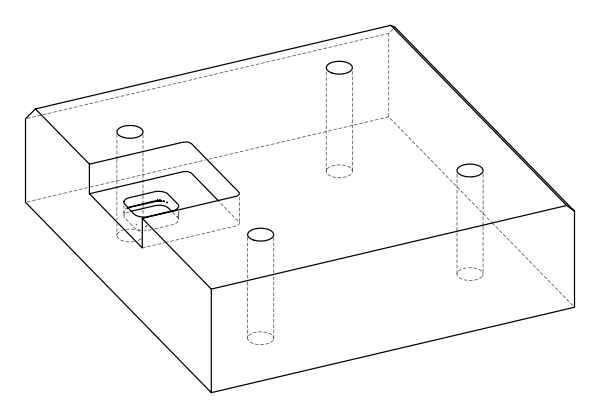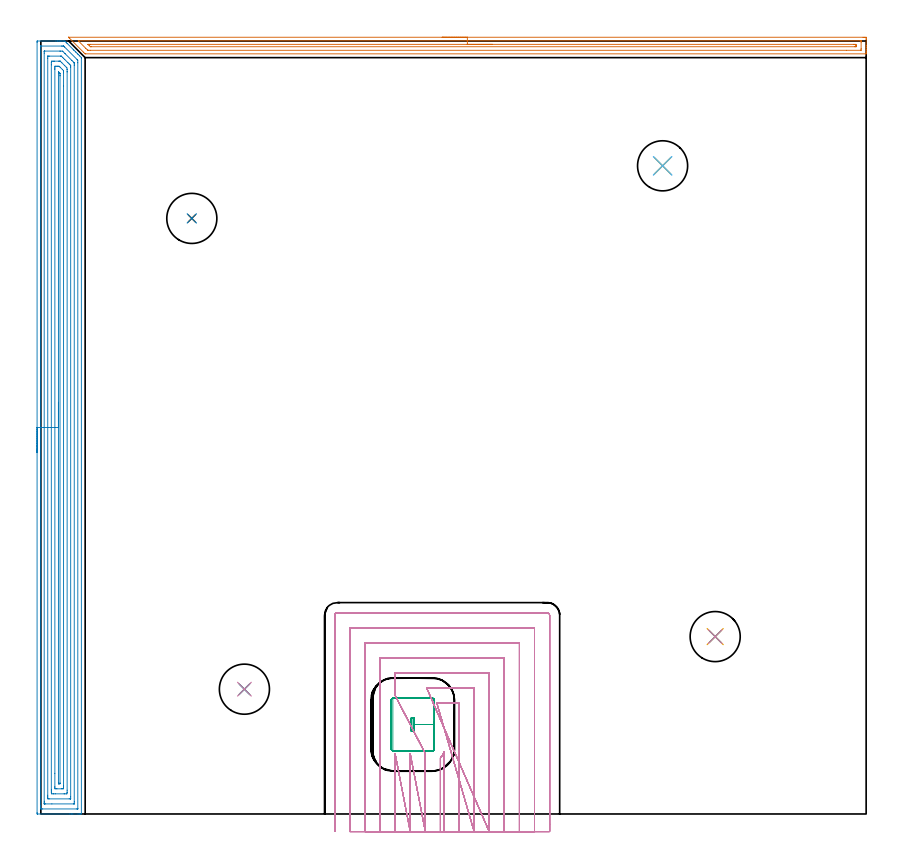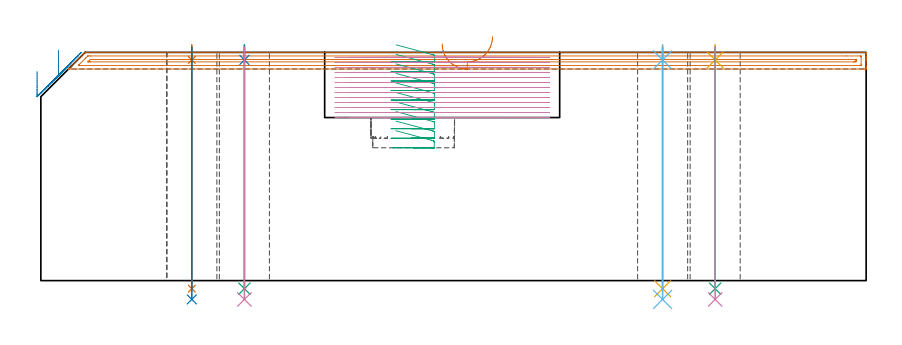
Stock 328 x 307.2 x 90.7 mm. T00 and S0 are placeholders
(PLAN: 16 operations, 11 tool changes, 85.6 min)
(1 AREA_MILL | FG_CHAMFER_SURFACE | UGT0205_001 | 7.71 min | 7002 mm3)
(2 AREA_MILL_1 | FG_CHAMFER_SURFACE_1 | UGT0205_001 | 17.35 min | 47389 mm3)
(3 MILL_RECTANGULAR_POCKET | POCKET_RECTANGULAR_STRAIGHT | UGT0201_010 | Follow Part, ap 4, ae 75% | 3.32 min | 43957 mm3)
(4 MILL_SLOT | SLOT_PARTIAL_RECTANGULAR | NXT0201_009 | Follow Part, ap 2, ae 75% | 53.89 min | 172817 mm3)
(5 SPOT_DRILL | STEP1HOLE | NXT0321_9005460120000 | 0.05 min | 196 mm3)
(6 SPOT_DRILL_1 | STEP1HOLE_1 | NXT0321_9005460120000 | 0.05 min | 190 mm3)
(7 SPOT_DRILL_2 | STEP1HOLE_2 | NXT0321_9005460120000 | 0.05 min | 162 mm3)
(8 SPOT_DRILL_3 | STEP1HOLE_3 | NXT0321_9005460120000 | 0.05 min | 196 mm3)
(9 DRILL_THROUGH_HOLE_INTO_CENTER | STEP1HOLE | NXT0301_065 | 0.39 min | 6152 mm3)
(10 DRILL_TO_ENLARGE_THROUGH_HOLE | STEP1HOLE | UGT0301_265 | 0.4 min | 21839 mm3)
(11 DRILL_THROUGH_HOLE_INTO_CENTER_1 | STEP1HOLE_1 | NXT0301_065 | 0.39 min | 6138 mm3)
(12 DRILL_TO_ENLARGE_THROUGH_HOLE_1 | STEP1HOLE_1 | UGT0301_265 | 0.4 min | 21872 mm3)
(13 DRILL_THROUGH_HOLE_INTO_CENTER_2 | STEP1HOLE_2 | NXT0301_065 | 0.39 min | 6131 mm3)
(14 DRILL_TO_ENLARGE_THROUGH_HOLE_2 | STEP1HOLE_2 | UGT0301_265 | 0.4 min | 21854 mm3)
(15 DRILL_THROUGH_HOLE_INTO_CENTER_3 | STEP1HOLE_3 | NXT0301_065 | 0.39 min | 6150 mm3)
(16 DRILL_TO_ENLARGE_THROUGH_HOLE_3 | STEP1HOLE_3 | UGT0301_265 | 0.4 min | 21854 mm3)
(TOOL UGT0205_001 | Chamfer Mill 20 x 3 x 45 deg. | D20 FL50 Z2)
(TOOL UGT0201_010 | End Mill 16 mm | D16 FL22 Z2)
(TOOL NXT0201_009 | ENDMILL 8mm [2P460-0800-NA 1630] | D8 FL26 Z6)
(TOOL NXT0321_9005460120000 | NC Spot Drill, 142deg, 12mm, Carbide, Uncoated | D12 PA142 FL30 Z2)
(TOOL NXT0301_065 | Carbide Drill 9.4mm [860.1-0940-075A1-MM 2214] | D9.4 PA140 FL98 Z2)
(TOOL UGT0301_265 | Twist Drill 19.9 mm | D19.9 PA118 FL140 Z2)
(OP 1 AREA_MILL)
G17 G21 G94 G90
T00 M6
G54
G17 G0 G90 X159.5 Y308.7 S1061 M3
G43 Z100.7 H0
Z94.1
G94 G1 X159.538 Z93.228 F250.
X159.652 Z92.364
X159.841 Z91.512
X160.103 Z90.68
X160.437 Z89.874
X160.84 Z89.1
X161.308 Z88.364
X161.84 Z87.672
X162.429 Z87.029
X163.072 Z86.44
X163.764 Z85.908
X164.5 Z85.44
X165.274 Z85.037
X166.08 Z84.703
X166.912 Z84.441
X167.763 Z84.252
X168.628 Z84.138
X169.5 Z84.1
X326.781
X327.4 Y308.697 Z84.103
X327.993 Y308.691 Z84.105
X327.996 Y308.678 Z84.118
X328. Y308.08 Z84.716
Y307.788 Z85.008
Y305.4 Z87.394
Y304.816 Z87.981
Y304.507 Z88.29
Y303.922 Z88.874
Y303.613 Z89.182
Y302.995 Z89.804
Y302.528 Z90.271
X327.993 Y302.157 Z90.634
X327.99 Y302.103 Z90.688
X327.846 Y302.1 Z90.7
X17.845
X17.595 Y302.105 Z90.69
X16.953 Y302.747 Z90.053
X11.303 Y308.396 Z84.402
X11.171 Y308.527 Z84.269
X11.006 Y308.694 Z84.104
X11.005 Y308.698 Z84.1
X11.006 Y308.699 Z84.099
X11.073 Y308.7 Z84.1
X169.5
Y307.286 Z85.514
X325.615 Y307.285 Z85.515
X325.714 Y307.284 Z85.516
X325.91 Y307.279 Z85.521
X325.991 Y307.27 Z85.53
X325.994 Y307.242 Z85.558
X325.996 Y307.187 Z85.613
X326. Y306.802 Z85.998
X325.999 Y304.123 Z88.677
X325.992 Y303.613 Z89.187
X325.99 Y303.524 Z89.276
X325.813 Y303.518 Z89.282
X325.713 Y303.515 Z89.285
X320.139 Y303.514 Z89.286
X19.629
X18.834 Y303.516 Z89.284
X18.737 Y303.518 Z89.282
X18.644 Y303.521 Z89.279
X18.547 Y303.613 Z89.187
X17.845 Y304.305 Z88.495
X15.169 Y306.981 Z85.819
X14.966 Y307.187 Z85.613
X14.9 Y307.258 Z85.542
X14.885 Y307.276 Z85.524
X14.907 Y307.279 Z85.521
X14.971 Y307.283 Z85.517
X15.071 Y307.285 Z85.515
X169.5 Y307.286 Z85.514
Y305.872 Z86.928
X322.939 Y305.871 Z86.929
X323.361
X323.831 Y305.867 Z86.933
X323.978 Y305.865 Z86.935
X323.992 Y305.569 Z87.231
X323.997 Y305.4 Z87.4
X323.999 Y305.232 Z87.568
X323.996 Y305.062 Z87.738
X323.99 Y304.951 Z87.849
X323.985 Y304.934 Z87.866
X323.977 Y304.932 Z87.868
X323.949 Y304.93 Z87.87
X323.831 Y304.929 Z87.871
X323.41 Y304.928 Z87.872
X20.1 Y304.929 Z87.871
X19.865 Y304.93 Z87.87
X19.747 Y304.933 Z87.867
X19.692 Y304.935 Z87.865
X19.629 Y304.98 Z87.82
X19.202 Y305.4 Z87.4
X18.737 Y305.863 Z86.937
X18.736 Y305.869 Z86.931
X18.737
X19.159 Y305.871 Z86.929
X19.629 Y305.872 Z86.928
X169.5
X170.372 Z86.967
X171.236 Z87.08
X172.088 Z87.269
X172.92 Z87.532
X173.726 Z87.865
X174.5 Z88.268
X175.236 Z88.737
X175.928 Z89.268
X176.571 Z89.857
X177.16 Z90.501
X177.691 Z91.193
X178.16 Z91.928
X178.563 Z92.702
X178.897 Z93.508
X179.159 Z94.34
X179.348 Z95.192
X179.462 Z96.057
X179.5 Z96.928
G0 Z100.7
M5
M2
(OP 2 AREA_MILL_1)
G17 G21 G94 G90
T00 M6
G54
G17 G0 G90 X-1.5 Y143.6 S1061 M3
G43 Z100.7 H0
Z83.1
G94 G1 Y143.638 Z82.228 F250.
Y143.752 Z81.363
Y143.941 Z80.512
Y144.203 Z79.68
Y144.537 Z78.874
Y144.94 Z78.1
Y145.408 Z77.364
Y145.94 Z76.672
Y146.529 Z76.029
Y147.172 Z75.44
Y147.864 Z74.908
Y148.6 Z74.44
Y149.374 Z74.037
Y150.18 Z73.703
Y151.012 Z73.441
Y151.864 Z73.252
Y152.728 Z73.138
Y153.6 Z73.1
Y306.599
X-1.495 Y307.054 Z73.103
X-1.492 Y307.19 Z73.106
X-1.351 Y307.2 Z73.246
X5.979 Z80.574
X6.554 Z81.151
X6.86 Z81.456
X7.435 Z82.031
X7.74 Z82.336
X8.351 Z82.951
X8.89 Z83.489
X9.5 Y307.199 Z84.099
X9.656 Y307.045 Z84.253
X9.794 Y306.907 Z84.39
X10.142 Y306.558 Z84.741
X10.381 Y306.319 Z84.981
X12.874 Y303.826 Z87.474
X13.022 Y303.679 Z87.619
X13.075 Y303.625 Z87.673
X13.721 Y302.979 Z88.321
X13.903 Y302.799 Z88.499
X14.561 Y302.139 Z89.161
X14.783 Y301.919 Z89.379
X15.414 Y301.286 Z90.014
X16.094 Y300.607 Z90.692
X16.1 Y300.354 Z90.7
Y0.155
X16.094 Y0.01 Z90.693
X15.797 Y0. Z90.396
X15.394 Z89.993
X14.783 Z89.378
X12.717 Z87.314
X12.142 Z86.737
X11.549 Z86.145
X-1.274 Z73.323
X-1.353 Y0.002 Z73.245
X-1.492 Y0.01 Z73.105
X-1.499 Y0.15 Z73.099
X-1.5 Y0.601 Z73.1
Y153.6
X-0.086 Z74.514
X-0.085 Y305.112 Z74.515
X-0.084 Y305.162 Z74.516
X-0.082 Y305.185 Z74.518
X-0.08 Y305.189 Z74.52
X-0.062 Y305.192 Z74.538
X0.318 Y305.199 Z74.918
X8.241 Y305.2 Z82.841
X8.621 Y305.197 Z83.221
X9. Y305.192 Z83.6
X9.049 Y305.19 Z83.649
X9.074 Y305.168 Z83.674
X9.126 Y305.121 Z83.726
X9.229 Y305.02 Z83.829
X9.435 Y304.815 Z84.035
X14.398 Y299.852 Z88.998
X14.679 Y299.568 Z89.279
X14.686 Y298.57 Z89.286
X14.685 Y2.088 Z89.285
X14.684 Y2.038 Z89.284
X14.682 Y2.015 Z89.282
X14.68 Y2.011 Z89.28
X14.662 Y2.008 Z89.262
X14.282 Y2.001 Z88.882
X0.697 Z75.297
X0.193 Y2.003 Z74.793
X0.004 Y2.01 Z74.604
X-0.079 Y2.031 Z74.521
X-0.084 Y2.285 Z74.516
X-0.085 Y2.385 Z74.515
X-0.086 Y3.178 Z74.514
Y153.6
X1.328 Z75.928
X1.329 Y302.391 Z75.929
X1.331 Y303.031 Z75.931
X1.334 Y303.156 Z75.934
X1.335 Y303.181 Z75.935
X1.356 Y303.19 Z75.956
X1.414 Y303.197 Z76.014
X1.578 Y303.199 Z76.178
X7.573 Y303.2 Z82.173
X7.74 Y303.199 Z82.34
X8.463 Y303.19 Z83.063
X8.621 Y303.17 Z83.221
X8.766 Y303.031 Z83.366
X9.501 Y302.3 Z84.101
X9.662 Y302.139 Z84.262
X12.339 Y299.462 Z86.939
X13.022 Y298.777 Z87.622
X13.226 Y298.57 Z87.826
X13.255 Y298.534 Z87.855
X13.265 Y298.504 Z87.865
X13.267 Y298.444 Z87.867
X13.27 Y298.319 Z87.87
X13.271 Y297.678 Z87.871
X13.272 Y297.426 Z87.872
X13.271 Y4.809 Z87.871
X13.269 Y4.169 Z87.869
X13.266 Y4.044 Z87.866
X13.265 Y4.019 Z87.865
X13.244 Y4.01 Z87.844
X13.186 Y4.003 Z87.786
X13.022 Y4.001 Z87.622
X4.386 Y4. Z78.986
X1.745 Z76.345
X1.578 Y4.001 Z76.178
X1.41 Y4.003 Z76.01
X1.363 Y4.006 Z75.963
X1.338 Y4.01 Z75.938
X1.335 Y4.021 Z75.935
X1.332 Y4.085 Z75.932
X1.33 Y4.169 Z75.93
X1.329 Y4.422 Z75.929
X1.328 Y5.061 Z75.928
Y153.6
X2.743 Z77.343
Y300.354
X2.745 Y300.956 Z77.345
X2.748 Y301.158 Z77.348
X2.749 Y301.186 Z77.349
X2.766 Y301.19 Z77.366
X2.817 Y301.195 Z77.417
X2.921 Y301.198 Z77.521
X3.338 Y301.2 Z77.938
X7.786 Z82.386
X7.995 Y301.197 Z82.595
X8.099 Y301.193 Z82.699
X8.149 Y301.19 Z82.749
X8.251 Y301.091 Z82.851
X8.621 Y300.728 Z83.221
X8.997 Y300.354 Z83.597
X9.501 Y299.85 Z84.101
X10.781 Y298.57 Z85.381
X11.262 Y298.089 Z85.862
X11.67 Y297.678 Z86.27
X11.809 Y297.53 Z86.409
X11.851 Y297.484 Z86.451
X11.853 Y297.451 Z86.453
X11.855 Y297.376 Z86.455
X11.857 Y297.075 Z86.457
Y296.786
Y6.846
X11.855 Y6.244 Z86.455
X11.852 Y6.042 Z86.452
X11.851 Y6.014 Z86.451
X11.834 Y6.01 Z86.434
X11.783 Y6.005 Z86.383
X11.679 Y6.002 Z86.279
X11.262 Y6. Z85.862
X3.292 Y6.001 Z77.892
X2.915 Y6.01 Z77.515
X2.749 Y6.025 Z77.349
X2.748 Y6.119 Z77.348
X2.744 Y6.556 Z77.344
X2.743 Y6.846 Z77.343
Y7.449
Y153.6
X4.157 Z78.757
Y297.741
X4.161 Y298.57 Z78.761
X4.163 Y298.626 Z78.763
X4.219 Y299.19 Z78.819
X4.481 Y299.196 Z79.081
X5.099 Y299.199 Z79.699
X5.358 Y299.2 Z79.958
X7.119 Z81.719
X7.429 Y299.199 Z82.029
X7.585 Y299.197 Z82.185
X7.662 Y299.194 Z82.262
X7.699 Y299.19 Z82.299
X7.74 Y299.152 Z82.34
X8.331 Y298.57 Z82.931
X9.501 Y297.4 Z84.101
X10.112 Y296.786 Z84.712
X10.381 Y296.508 Z84.981
X10.436 Y295.894 Z85.036
X10.44 Y295.835 Z85.04
X10.443 Y295.002 Z85.043
Y294.939
Y9.46
X10.439 Y8.63 Z85.039
X10.437 Y8.574 Z85.037
X10.381 Y8.01 Z84.981
X10.119 Y8.004 Z84.719
X9.501 Y8.001 Z84.101
X9.242 Y8. Z83.842
X5.721 Z80.321
X5.099 Y8.001 Z79.699
X4.839 Y8.002 Z79.439
X4.219 Y8.01 Z78.819
X4.164 Y8.63 Z78.764
X4.16 Y8.689 Z78.76
X4.157 Y9.522 Z78.757
Y9.585
Y153.6
X5.571 Z80.171
Y295.894
X5.572 Y296.307 Z80.172
X5.575 Y296.786 Z80.175
X5.578 Y297.192 Z80.178
X5.979 Y297.196 Z80.579
X6.453 Y297.198 Z81.053
X6.86 Y297.191 Z81.46
X7.258 Y297.182 Z81.858
X7.666 Y296.786 Z82.266
X7.74 Y296.712 Z82.34
X8.558 Y295.894 Z83.158
X8.621 Y295.83 Z83.221
X9.022 Y295.41 Z83.622
X9.025 Y295.002 Z83.625
X9.028 Y294.589 Z83.628
X9.029 Y289.291 Z83.629
Y11.306
X9.028 Y10.894 Z83.628
X9.025 Y10.414 Z83.625
X9.022 Y10.008 Z83.622
X8.621 Y10.004 Z83.221
X8.148 Y10.001 Z82.748
X6.387 Z80.987
X5.979 Y10.005 Z80.579
X5.578 Y10.01 Z80.178
X5.575 Y10.414 Z80.175
X5.572 Y10.827 Z80.172
X5.571 Y16.154 Z80.171
Y153.6
X6.985 Z81.585
X6.986 Y294.237 Z81.586
X6.989 Y294.871 Z81.589
X6.992 Y295.002 Z81.592
X6.993 Z81.593
X6.999 Z81.599
X7.372 Y294.628 Z81.972
X7.446 Y294.553 Z82.046
X7.593 Y294.398 Z82.193
X7.608 Y294.315 Z82.208
X7.611 Y294.24 Z82.211
X7.613 Y294.109 Z82.213
X7.615 Y293.472 Z82.215
Y293.345
X7.614 Y12.326 Z82.214
X7.613 Y12.198 Z82.213
X7.608 Y12.04 Z82.208
X7.607 Y12.01 Z82.207
X7.561 Y12.006 Z82.161
X7.496 Y12.003 Z82.096
X7.398 Y12.001 Z81.998
X7.055 Y12. Z81.655
X7.013 Y12.002 Z81.613
X7.001 Y12.005 Z81.601
X6.993 Y12.009 Z81.593
X6.991 Y12.024 Z81.591
X6.987 Y12.069 Z81.587
X6.986 Y12.198 Z81.586
X6.985 Y12.326 Z81.585
Y153.6
Y154.472 Z81.623
Y155.336 Z81.737
Y156.188 Z81.926
Y157.02 Z82.188
Y157.826 Z82.522
Y158.6 Z82.925
Y159.336 Z83.394
Y160.028 Z83.925
Y160.671 Z84.514
Y161.26 Z85.157
Y161.792 Z85.85
Y162.26 Z86.585
Y162.663 Z87.359
Y162.997 Z88.165
Y163.259 Z88.997
Y163.448 Z89.849
Y163.562 Z90.714
Y163.6 Z91.585
G0 Z100.7
M5
M2
(OP 3 MILL_RECTANGULAR_POCKET)
G17 G21 G94 G90
T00 M6
G54
G17 G0 G90 X141.183 Y25. S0 M3
G43 Z100.7 H0
Z93.7
G94 G1 X155.5 Z89.864 F250.
X155.767 Y25.064 Z89.79
X156.007 Y25.199 Z89.717
X156.201 Y25.393 Z89.643
X156.336 Y25.633 Z89.569
X156.4 Y25.9 Z89.496
Y35.55 Z86.91
X148.4
Y38.1 F500.
X147.2
Y33.
X148.4
Y35.55
X156.4
Y45.1
G3 X155.4 Y46.1 R1.
G1 X140.2
G3 X139.2 Y45.1 R1.
G1 Y26.
G3 X140.2 Y25. R1.
G1 X155.4
G3 X156.4 Y26. R1.
G1 Y35.55
Y36.55
G0 X141.183 Y25. Z89.91
G1 X155.5 Z86.074 F250.
X155.767 Y25.064 Z86.
X156.007 Y25.199 Z85.927
X156.201 Y25.393 Z85.853
X156.336 Y25.633 Z85.779
X156.4 Y25.9 Z85.706
Y35.55 Z83.12
X148.4
Y38.1 F500.
X147.2
Y33.
X148.4
Y35.55
X156.4
Y45.1
G3 X155.4 Y46.1 R1.
G1 X140.2
G3 X139.2 Y45.1 R1.
G1 Y26.
G3 X140.2 Y25. R1.
G1 X155.4
G3 X156.4 Y26. R1.
G1 Y35.55
Y36.55
G0 X141.183 Y25. Z86.12
G1 X155.5 Z82.284 F250.
X155.767 Y25.064 Z82.21
X156.007 Y25.199 Z82.137
X156.201 Y25.393 Z82.063
X156.336 Y25.633 Z81.989
X156.4 Y25.9 Z81.916
Y35.55 Z79.33
X148.4
Y38.1 F500.
X147.2
Y33.
X148.4
Y35.55
X156.4
Y45.1
G3 X155.4 Y46.1 R1.
G1 X140.2
G3 X139.2 Y45.1 R1.
G1 Y26.
G3 X140.2 Y25. R1.
G1 X155.4
G3 X156.4 Y26. R1.
G1 Y35.55
Y36.55
G0 X141.183 Y25. Z82.33
G1 X155.5 Z78.494 F250.
X155.767 Y25.064 Z78.42
X156.007 Y25.199 Z78.347
X156.201 Y25.393 Z78.273
X156.336 Y25.633 Z78.199
X156.4 Y25.9 Z78.126
Y35.55 Z75.54
X148.4
Y38.1 F500.
X147.2
Y33.
X148.4
Y35.55
X156.4
Y45.1
G3 X155.4 Y46.1 R1.
G1 X140.2
G3 X139.2 Y45.1 R1.
G1 Y26.
G3 X140.2 Y25. R1.
G1 X155.4
G3 X156.4 Y26. R1.
G1 Y35.55
Y36.55
G0 X141.183 Y25. Z78.54
G1 X155.5 Z74.704 F250.
X155.767 Y25.064 Z74.63
X156.007 Y25.199 Z74.557
X156.201 Y25.393 Z74.483
X156.336 Y25.633 Z74.409
X156.4 Y25.9 Z74.336
Y35.55 Z71.75
X148.4
Y38.1 F500.
X147.2
Y33.
X148.4
Y35.55
X156.4
Y45.1
G3 X155.4 Y46.1 R1.
G1 X140.2
G3 X139.2 Y45.1 R1.
G1 Y26.
G3 X140.2 Y25. R1.
G1 X155.4
G3 X156.4 Y26. R1.
G1 Y35.55
Y36.55
G0 X141.183 Y25. Z74.75
G1 X155.5 Z70.914 F250.
X155.767 Y25.064 Z70.84
X156.007 Y25.199 Z70.767
X156.201 Y25.393 Z70.693
X156.336 Y25.633 Z70.619
X156.4 Y25.9 Z70.546
Y35.55 Z67.96
X148.4
Y38.1 F500.
X147.2
Y33.
X148.4
Y35.55
X156.4
Y45.1
G3 X155.4 Y46.1 R1.
G1 X140.2
G3 X139.2 Y45.1 R1.
G1 Y26.
G3 X140.2 Y25. R1.
G1 X155.4
G3 X156.4 Y26. R1.
G1 Y35.55
Y36.55
G0 X141.183 Y25. Z70.96
G1 X155.5 Z67.124 F250.
X155.767 Y25.064 Z67.05
X156.007 Y25.199 Z66.977
X156.201 Y25.393 Z66.903
X156.336 Y25.633 Z66.829
X156.4 Y25.9 Z66.756
Y35.55 Z64.17
X148.4
Y38.1 F500.
X147.2
Y33.
X148.4
Y35.55
X156.4
Y45.1
G3 X155.4 Y46.1 R1.
G1 X140.2
G3 X139.2 Y45.1 R1.
G1 Y26.
G3 X140.2 Y25. R1.
G1 X155.4
G3 X156.4 Y26. R1.
G1 Y35.55
Y36.55
G0 X141.183 Y25. Z67.17
G1 X155.5 Z63.334 F250.
X155.767 Y25.064 Z63.26
X156.007 Y25.199 Z63.187
X156.201 Y25.393 Z63.113
X156.336 Y25.633 Z63.039
X156.4 Y25.9 Z62.966
Y35.55 Z60.38
X148.4
Y38.1 F500.
X147.2
Y33.
X148.4
Y35.55
X156.4
Y45.1
G3 X155.4 Y46.1 R1.
G1 X140.2
G3 X139.2 Y45.1 R1.
G1 Y26.
G3 X140.2 Y25. R1.
G1 X155.4
G3 X156.4 Y26. R1.
G1 Y35.55
Y36.55
G0 X141.183 Y25. Z63.38
G1 X155.5 Z59.544 F250.
X155.767 Y25.064 Z59.47
X156.007 Y25.199 Z59.397
X156.201 Y25.393 Z59.323
X156.336 Y25.633 Z59.249
X156.4 Y25.9 Z59.176
Y35.55 Z56.59
X148.4
Y38.1 F500.
X147.2
Y33.
X148.4
Y35.55
X156.4
Y45.1
G3 X155.4 Y46.1 R1.
G1 X140.2
G3 X139.2 Y45.1 R1.
G1 Y26.
G3 X140.2 Y25. R1.
G1 X155.4
G3 X156.4 Y26. R1.
G1 Y35.55
Y36.55
G0 X141.047 Y25.076 Z59.59
G1 X155.081 Y25.078 Z55.83 F250.
X155.59 Y25.11 Z55.693
X155.782 Y25.173 Z55.639
X155.946 Y25.268 Z55.588
X156.084 Y25.391 Z55.539
X156.26 Y25.632 Z55.458
X156.31 Y25.976 Z55.365
X156.321 Y26.265 Z55.288
X156.327 Y27.177 Z55.043
X156.326 Y35.55 Z52.8
X148.326
Y38.028 F500.
X147.902
Y33.072
X148.326
Y35.55
X156.326
X156.328 Y43.922
X156.306 Y45.405
X156.084 Y45.709
X155.946 Y45.832
X155.782 Y45.927
X155.587 Y45.991
X155.354 Y46.02
X140.501 Y46.024
X139.901 Y45.982
Y25.139
X140.001 Y25.111
X140.234 Y25.084
X151.509 Y25.072
X153.982 Y25.078
X155.081
X155.59 Y25.11
X155.782 Y25.173
X155.946 Y25.268
X156.084 Y25.391
X156.26 Y25.632
X156.31 Y25.976
X156.321 Y26.265
X156.327 Y27.177
X156.326 Y35.55
Y36.55
G0 Z100.7
M5
M2
(OP 4 MILL_SLOT)
G17 G21 G94 G90
T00 M6
G54
G17 G0 G90 X160.2 Y-7. S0 M3
G43 Z100.7 H1
Z88.708
G94 G1 Y-4. F250.
Y24.573 F500.
X160.111 Y24.286
G2 X158.8 Y22.318 R5.353
G1 Y-4.
Y-7. F250.
X166.2
Y-4.
Y44. F500.
X160.4
X157.4 F250.
X172.2 Y-7. F500.
Y-4. F250.
Y50. F500.
X156.376
X153.376 F250.
X178.2 Y-7. F500.
Y-4. F250.
Y56. F500.
X140.8
Y50.104
Y47.104 F250.
X152.8 Y24. F500.
Y21. F250.
Y-4. F500.
Y-7. F250.
X146.8 Y24. F500.
Y21. F250.
Y-4. F500.
Y-7. F250.
X140.8 Y23.996 F500.
Y20.996 F250.
Y-4. F500.
Y-7. F250.
X184.2
Y-4.
Y62. F500.
X134.8
Y-4.
Y-7. F250.
X190.2
Y-4.
Y68. F500.
X128.8
Y-4.
Y-7. F250.
X196.2
Y-4.
Y74. F500.
X122.8
Y-4.
Y-7. F250.
X202.2
Y-4.
Y79.006 F500.
G3 X201.2 Y80. R1.
G1 X117.8
G3 X116.8 Y79. R1.
G1 Y-4.
Y-7. F250.
G0 X160.2 Z86.715
G1 Y-4.
Y24.573 F500.
X160.111 Y24.286
G2 X158.8 Y22.318 R5.353
G1 Y-4.
Y-7. F250.
X166.2
Y-4.
Y44. F500.
X160.4
X157.4 F250.
X172.2 Y-7. F500.
Y-4. F250.
Y50. F500.
X156.376
X153.376 F250.
X178.2 Y-7. F500.
Y-4. F250.
Y56. F500.
X140.8
Y50.104
Y47.104 F250.
X152.8 Y24. F500.
Y21. F250.
Y-4. F500.
Y-7. F250.
X146.8 Y24. F500.
Y21. F250.
Y-4. F500.
Y-7. F250.
X140.8 Y23.996 F500.
Y20.996 F250.
Y-4. F500.
Y-7. F250.
X184.2
Y-4.
Y62. F500.
X134.8
Y-4.
Y-7. F250.
X190.2
Y-4.
Y68. F500.
X128.8
Y-4.
Y-7. F250.
X196.2
Y-4.
Y74. F500.
X122.8
Y-4.
Y-7. F250.
X202.2
Y-4.
Y79. F500.
G3 X201.2 Y80. R1.
G1 X117.8
G3 X116.8 Y79. R1.
G1 Y-4.
Y-7. F250.
G0 X160.2 Z84.723
G1 Y-4.
Y24.573 F500.
X160.111 Y24.286
G2 X158.8 Y22.318 R5.353
G1 Y-4.
Y-7. F250.
X166.2
Y-4.
Y44. F500.
X160.4
X157.4 F250.
X172.2 Y-7. F500.
Y-4. F250.
Y50. F500.
X156.376
X153.376 F250.
X178.2 Y-7. F500.
Y-4. F250.
Y56. F500.
X140.8
Y50.104
Y47.104 F250.
X152.8 Y24. F500.
Y21. F250.
Y-4. F500.
Y-7. F250.
X146.8 Y24. F500.
Y21. F250.
Y-4. F500.
Y-7. F250.
X140.8 Y23.996 F500.
Y20.996 F250.
Y-4. F500.
Y-7. F250.
X184.2
Y-4.
Y62. F500.
X134.8
Y-4.
Y-7. F250.
X190.2
Y-4.
Y68. F500.
X128.8
Y-4.
Y-7. F250.
X196.2
Y-4.
Y74. F500.
X122.8
Y-4.
Y-7. F250.
X202.2
Y-4.
Y79. F500.
G3 X201.2 Y80. R1.
G1 X117.8
G3 X116.8 Y79. R1.
G1 Y-4.
Y-7. F250.
G0 X160.2 Z82.731
G1 Y-4.
Y24.573 F500.
X160.111 Y24.286
G2 X158.8 Y22.318 R5.353
G1 Y-4.
Y-7. F250.
X166.2
Y-4.
Y44. F500.
X160.4
X157.4 F250.
X172.2 Y-7. F500.
Y-4. F250.
Y50. F500.
X156.376
X153.376 F250.
X178.2 Y-7. F500.
Y-4. F250.
Y56. F500.
X140.8
Y50.104
Y47.104 F250.
X152.8 Y24. F500.
Y21. F250.
Y-4. F500.
Y-7. F250.
X146.8 Y24. F500.
Y21. F250.
Y-4. F500.
Y-7. F250.
X140.8 Y23.996 F500.
Y20.996 F250.
Y-4. F500.
Y-7. F250.
X184.2
Y-4.
Y62. F500.
X134.8
Y-4.
Y-7. F250.
X190.2
Y-4.
Y68. F500.
X128.8
Y-4.
Y-7. F250.
X196.2
Y-4.
Y74. F500.
X122.8
Y-4.
Y-7. F250.
X202.2
Y-4.
Y79. F500.
G3 X201.2 Y80. R1.
G1 X117.8
G3 X116.8 Y79. R1.
G1 Y-4.
Y-7. F250.
G0 X160.2 Z80.738
G1 Y-4.
Y24.573 F500.
X160.111 Y24.286
G2 X158.8 Y22.318 R5.353
G1 Y-4.
Y-7. F250.
X166.2
Y-4.
Y44. F500.
X160.4
X157.4 F250.
X172.2 Y-7. F500.
Y-4. F250.
Y50. F500.
X156.376
X153.376 F250.
X178.2 Y-7. F500.
Y-4. F250.
Y56. F500.
X140.8
Y50.104
Y47.104 F250.
X152.8 Y24. F500.
Y21. F250.
Y-4. F500.
Y-7. F250.
X146.8 Y24. F500.
Y21. F250.
Y-4. F500.
Y-7. F250.
X140.8 Y23.996 F500.
Y20.996 F250.
Y-4. F500.
Y-7. F250.
X184.2
Y-4.
Y62. F500.
X134.8
Y-4.
Y-7. F250.
X190.2
Y-4.
Y68. F500.
X128.8
Y-4.
Y-7. F250.
X196.2
Y-4.
Y74. F500.
X122.8
Y-4.
Y-7. F250.
X202.2
Y-4.
Y79. F500.
G3 X201.2 Y80. R1.
G1 X117.8
G3 X116.8 Y79. R1.
G1 Y-4.
Y-7. F250.
G0 X160.2 Z78.746
G1 Y-4.
Y24.573 F500.
X160.111 Y24.286
G2 X158.8 Y22.318 R5.353
G1 Y-4.
Y-7. F250.
X166.2
Y-4.
Y44. F500.
X160.4
X157.4 F250.
X172.2 Y-7. F500.
Y-4. F250.
Y50. F500.
X156.376
X153.376 F250.
X178.2 Y-7. F500.
Y-4. F250.
Y56. F500.
X140.8
Y50.104
Y47.104 F250.
X152.8 Y24. F500.
Y21. F250.
Y-4. F500.
Y-7. F250.
X146.8 Y24. F500.
Y21. F250.
Y-4. F500.
Y-7. F250.
X140.8 Y23.996 F500.
Y20.996 F250.
Y-4. F500.
Y-7. F250.
X184.2
Y-4.
Y62. F500.
X134.8
Y-4.
Y-7. F250.
X190.2
Y-4.
Y68. F500.
X128.8
Y-4.
Y-7. F250.
X196.2
Y-4.
Y74. F500.
X122.8
Y-4.
Y-7. F250.
X202.2
Y-4.
Y79.006 F500.
G3 X201.2 Y80. R1.
G1 X117.8
G3 X116.8 Y79. R1.
G1 Y-4.
Y-7. F250.
G0 X160.2 Z76.754
G1 Y-4.
Y24.573 F500.
X160.111 Y24.286
G2 X158.8 Y22.318 R5.353
G1 Y-4.
Y-7. F250.
X166.2
Y-4.
Y44. F500.
X160.4
X157.4 F250.
X172.2 Y-7. F500.
Y-4. F250.
Y50. F500.
X156.376
X153.376 F250.
X178.2 Y-7. F500.
Y-4. F250.
Y56. F500.
X140.8
Y50.104
Y47.104 F250.
X152.8 Y24. F500.
Y21. F250.
Y-4. F500.
Y-7. F250.
X146.8 Y24. F500.
Y21. F250.
Y-4. F500.
Y-7. F250.
X140.8 Y23.996 F500.
Y20.996 F250.
Y-4. F500.
Y-7. F250.
X184.2
Y-4.
Y62. F500.
X134.8
Y-4.
Y-7. F250.
X190.2
Y-4.
Y68. F500.
X128.8
Y-4.
Y-7. F250.
X196.2
Y-4.
Y74. F500.
X122.8
Y-4.
Y-7. F250.
X202.2
Y-4.
Y79. F500.
G3 X201.2 Y80. R1.
G1 X117.8
G3 X116.8 Y79. R1.
G1 Y-4.
Y-7. F250.
G0 X160.2 Z74.761
G1 Y-4.
Y24.573 F500.
X160.111 Y24.286
G2 X158.8 Y22.318 R5.353
G1 Y-4.
Y-7. F250.
X166.2
Y-4.
Y44. F500.
X160.4
X157.4 F250.
X172.2 Y-7. F500.
Y-4. F250.
Y50. F500.
X156.376
X153.376 F250.
X178.2 Y-7. F500.
Y-4. F250.
Y56. F500.
X140.8
Y50.104
Y47.104 F250.
X152.8 Y24. F500.
Y21. F250.
Y-4. F500.
Y-7. F250.
X146.8 Y24. F500.
Y21. F250.
Y-4. F500.
Y-7. F250.
X140.8 Y23.996 F500.
Y20.996 F250.
Y-4. F500.
Y-7. F250.
X184.2
Y-4.
Y62. F500.
X134.8
Y-4.
Y-7. F250.
X190.2
Y-4.
Y68. F500.
X128.8
Y-4.
Y-7. F250.
X196.2
Y-4.
Y74. F500.
X122.8
Y-4.
Y-7. F250.
X202.2
Y-4.
Y79. F500.
G3 X201.2 Y80. R1.
G1 X117.8
G3 X116.8 Y79. R1.
G1 Y-4.
Y-7. F250.
G0 X160.2 Z72.769
G1 Y-4.
Y24.573 F500.
X160.111 Y24.286
G2 X158.8 Y22.318 R5.353
G1 Y-4.
Y-7. F250.
X166.2
Y-4.
Y44. F500.
X160.4
X157.4 F250.
X172.2 Y-7. F500.
Y-4. F250.
Y50. F500.
X156.376
X153.376 F250.
X178.2 Y-7. F500.
Y-4. F250.
Y56. F500.
X140.8
Y50.104
Y47.104 F250.
X152.8 Y24. F500.
Y21. F250.
Y-4. F500.
Y-7. F250.
X146.8 Y24. F500.
Y21. F250.
Y-4. F500.
Y-7. F250.
X140.8 Y23.996 F500.
Y20.996 F250.
Y-4. F500.
Y-7. F250.
X184.2
Y-4.
Y62. F500.
X134.8
Y-4.
Y-7. F250.
X190.2
Y-4.
Y68. F500.
X128.8
Y-4.
Y-7. F250.
X196.2
Y-4.
Y74. F500.
X122.8
Y-4.
Y-7. F250.
X202.2
Y-4.
Y79. F500.
G3 X201.2 Y80. R1.
G1 X117.8
G3 X116.8 Y79. R1.
G1 Y-4.
Y-7. F250.
G0 X160.2 Z70.777
G1 Y-4.
Y24.573 F500.
X160.111 Y24.286
G2 X158.8 Y22.318 R5.353
G1 Y-4.
Y-7. F250.
X166.2
Y-4.
Y44. F500.
X160.4
X157.4 F250.
X172.2 Y-7. F500.
Y-4. F250.
Y50. F500.
X156.376
X153.376 F250.
X178.2 Y-7. F500.
Y-4. F250.
Y56. F500.
X140.8
Y50.104
Y47.104 F250.
X152.8 Y24. F500.
Y21. F250.
Y-4. F500.
Y-7. F250.
X146.8 Y24. F500.
Y21. F250.
Y-4. F500.
Y-7. F250.
X140.8 Y23.996 F500.
Y20.996 F250.
Y-4. F500.
Y-7. F250.
X184.2
Y-4.
Y62. F500.
X134.8
Y-4.
Y-7. F250.
X190.2
Y-4.
Y68. F500.
X128.8
Y-4.
Y-7. F250.
X196.2
Y-4.
Y74. F500.
X122.8
Y-4.
Y-7. F250.
X202.2
Y-4.
Y79. F500.
G3 X201.2 Y80. R1.
G1 X117.8
G3 X116.8 Y79. R1.
G1 Y-4.
Y-7. F250.
G0 X160.2 Z68.785
G1 Y-4.
Y24.573 F500.
X160.111 Y24.286
G2 X158.8 Y22.318 R5.353
G1 Y-4.
Y-7. F250.
X166.2
Y-4.
Y44. F500.
X160.4
X157.4 F250.
X172.2 Y-7. F500.
Y-4. F250.
Y50. F500.
X156.376
X153.376 F250.
X178.2 Y-7. F500.
Y-4. F250.
Y56. F500.
X140.8
Y50.104
Y47.104 F250.
X152.8 Y24. F500.
Y21. F250.
Y-4. F500.
Y-7. F250.
X146.8 Y24. F500.
Y21. F250.
Y-4. F500.
Y-7. F250.
X140.8 Y23.996 F500.
Y20.996 F250.
Y-4. F500.
Y-7. F250.
X184.2
Y-4.
Y62. F500.
X134.8
Y-4.
Y-7. F250.
X190.2
Y-4.
Y68. F500.
X128.8
Y-4.
Y-7. F250.
X196.2
Y-4.
Y74. F500.
X122.8
Y-4.
Y-7. F250.
X202.2
Y-4.
Y79. F500.
G3 X201.2 Y80. R1.
G1 X117.8
G3 X116.8 Y79. R1.
G1 Y-4.
Y-7. F250.
G0 X160.2 Z66.792
G1 Y-4.
Y24.573 F500.
X160.111 Y24.286
G2 X158.8 Y22.318 R5.353
G1 Y-4.
Y-7. F250.
X166.2
Y-4.
Y44. F500.
X160.4
X157.4 F250.
X172.2 Y-7. F500.
Y-4. F250.
Y50. F500.
X156.376
X153.376 F250.
X178.2 Y-7. F500.
Y-4. F250.
Y56. F500.
X140.8
Y50.104
Y47.104 F250.
X152.8 Y24. F500.
Y21. F250.
Y-4. F500.
Y-7. F250.
X146.8 Y24. F500.
Y21. F250.
Y-4. F500.
Y-7. F250.
X140.8 Y23.996 F500.
Y20.996 F250.
Y-4. F500.
Y-7. F250.
X184.2
Y-4.
Y62. F500.
X134.8
Y-4.
Y-7. F250.
X190.2
Y-4.
Y68. F500.
X128.8
Y-4.
Y-7. F250.
X196.2
Y-4.
Y74. F500.
X122.8
Y-4.
Y-7. F250.
X202.2
Y-4.
Y79. F500.
G3 X201.2 Y80. R1.
G1 X117.8
G3 X116.8 Y79. R1.
G1 Y-4.
Y-7. F250.
G0 X160.2 Z64.8
G1 Y-4.
Y24.573 F500.
X160.111 Y24.286
G2 X158.8 Y22.318 R5.353
G1 Y-4.
Y-7. F250.
X166.2
Y-4.
Y44. F500.
X160.4
X157.4 F250.
X172.2 Y-7. F500.
Y-4. F250.
Y50. F500.
X156.376
X153.376 F250.
X178.2 Y-7. F500.
Y-4. F250.
Y56. F500.
X140.8
Y50.104
Y47.104 F250.
X152.8 Y24. F500.
Y21. F250.
Y-4. F500.
Y-7. F250.
X146.8 Y24. F500.
Y21. F250.
Y-4. F500.
Y-7. F250.
X140.8 Y23.996 F500.
Y20.996 F250.
Y-4. F500.
Y-7. F250.
X184.2
Y-4.
Y62. F500.
X134.8
Y-4.
Y-7. F250.
X190.2
Y-4.
Y68. F500.
X128.8
Y-4.
Y-7. F250.
X196.2
Y-4.
Y74. F500.
X122.8
Y-4.
Y-7. F250.
X202.2
Y-4.
Y79. F500.
G3 X201.2 Y80. R1.
G1 X117.8
G3 X116.8 Y79. R1.
G1 Y-4.
Y-7. F250.
G0 Z100.7
M5
M2
(OP 5 SPOT_DRILL)
G17 G21 G94 G90
T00 M6
G54
G17 G0 G90 X268. Y70.5 S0 M3
G43 Z100.7 H0
G94 G81 G98 Z87.7 F250. R93.7
G80
M5
M2
(OP 6 SPOT_DRILL_1)
G17 G21 G94 G90
T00 M6
G54
G17 G0 G90 X247.1 Y257.6 S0 M3
G43 Z100.7 H0
G94 G81 G98 Z87.7 F250. R93.7
G80
M5
M2
(OP 7 SPOT_DRILL_2)
G17 G21 G94 G90
T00 M6
G54
G17 G0 G90 X60. Y236.7 S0 M3
G43 Z100.7 H0
G94 G81 G98 Z87.7 F250. R93.7
G80
M5
M2
(OP 8 SPOT_DRILL_3)
G17 G21 G94 G90
T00 M6
G54
G17 G0 G90 X80.9 Y49.6 S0 M3
G43 Z100.7 H0
G94 G81 G98 Z87.7 F250. R93.7
G80
M5
M2
(OP 9 DRILL_THROUGH_HOLE_INTO_CENTER)
G17 G21 G94 G90
T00 M6
G54
G17 G0 G90 X268. Y70.5 S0 M3
G43 Z100.7 H1
G94 G73 G98 Z-3.211 F250. Q9.391 R92.7
G80
M5
M2
(OP 10 DRILL_TO_ENLARGE_THROUGH_HOLE)
G17 G21 G94 G90
T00 M6
G54
G17 G0 G90 X268. Y70.5 S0 M3
G43 Z100.7 H0
G94 G73 G98 Z-7.479 F250. Q19.636 R92.7
G80
M5
M2
(OP 11 DRILL_THROUGH_HOLE_INTO_CENTER_1)
G17 G21 G94 G90
T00 M6
G54
G17 G0 G90 X247.1 Y257.6 S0 M3
G43 Z100.7 H1
G94 G73 G98 Z-3.211 F250. Q9.391 R92.7
G80
M5
M2
(OP 12 DRILL_TO_ENLARGE_THROUGH_HOLE_1)
G17 G21 G94 G90
T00 M6
G54
G17 G0 G90 X247.1 Y257.6 S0 M3
G43 Z100.7 H0
G94 G73 G98 Z-7.479 F250. Q19.636 R92.7
G80
M5
M2
(OP 13 DRILL_THROUGH_HOLE_INTO_CENTER_2)
G17 G21 G94 G90
T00 M6
G54
G17 G0 G90 X60. Y236.7 S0 M3
G43 Z100.7 H1
G94 G73 G98 Z-3.211 F250. Q9.391 R92.7
G80
M5
M2
(OP 14 DRILL_TO_ENLARGE_THROUGH_HOLE_2)
G17 G21 G94 G90
T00 M6
G54
G17 G0 G90 X60. Y236.7 S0 M3
G43 Z100.7 H0
G94 G73 G98 Z-7.479 F250. Q19.636 R92.7
G80
M5
M2
(OP 15 DRILL_THROUGH_HOLE_INTO_CENTER_3)
G17 G21 G94 G90
T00 M6
G54
G17 G0 G90 X80.9 Y49.6 S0 M3
G43 Z100.7 H1
G94 G73 G98 Z-3.211 F250. Q9.391 R92.7
G80
M5
M2
(OP 16 DRILL_TO_ENLARGE_THROUGH_HOLE_3)
G17 G21 G94 G90
T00 M6
G54
G17 G0 G90 X80.9 Y49.6 S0 M3
G43 Z100.7 H0
G94 G73 G98 Z-7.479 F250. Q19.636 R92.7
G80
M5
M2
